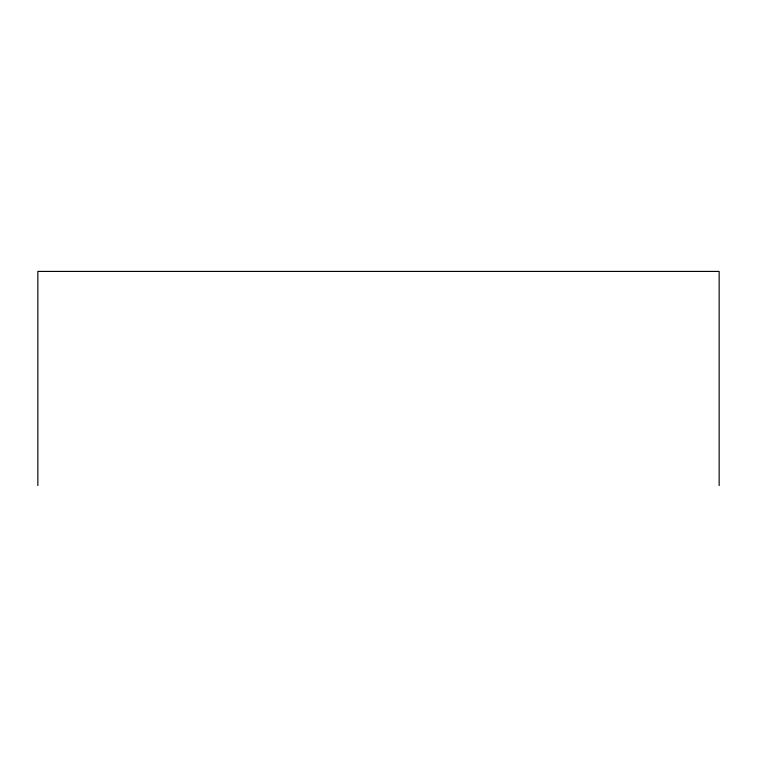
<?xml version="1.0" encoding="UTF-8"?>
<svg xmlns="http://www.w3.org/2000/svg" width="757" height="757" viewBox="0 0 757 757"><rect width="100%" height="100%" fill="white"/><g stroke="black" fill="none" stroke-linecap="round" stroke-linejoin="round"><path stroke-width="1.14" d="M719.15 485.587L719.15 271.413L37.85 271.413L37.85 485.587"/></g></svg>
